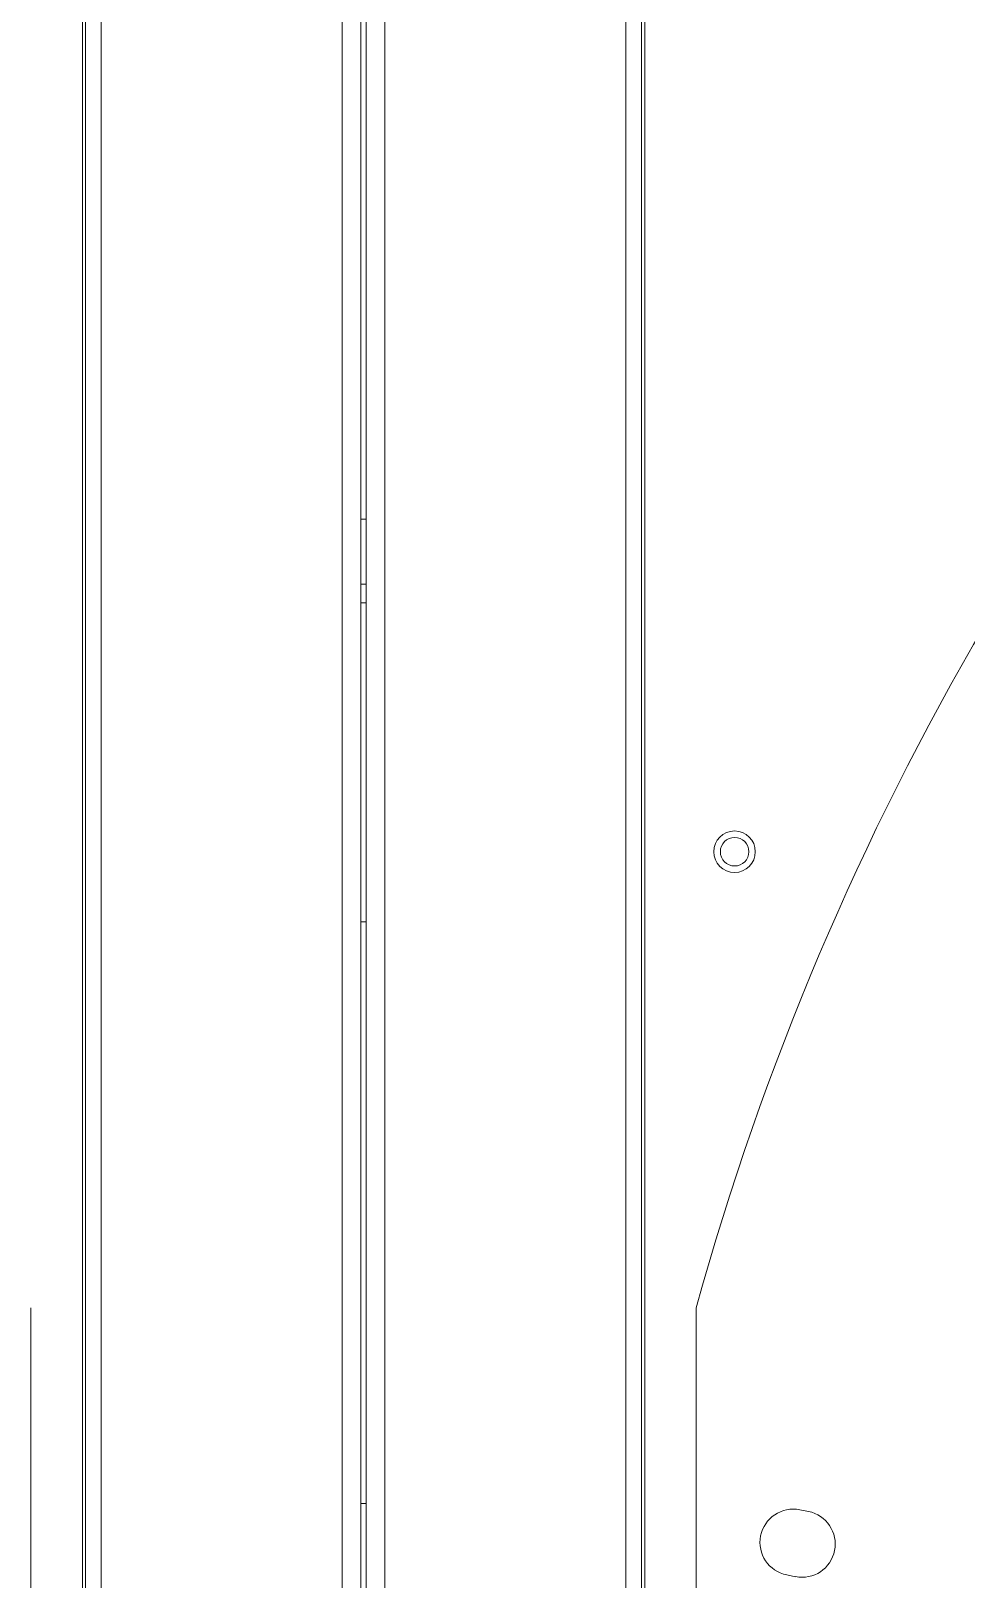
# Model space of a CAD drawing. Header units: millimetres. Extents: x 113490 to 142599, y -20467 to 115.
# Drawn here: x 130636.7 to 130816.7, y -10194.1 to -9895.9 of the extents above; entities that cross this region are included whole.
import ezdxf

# ---------------------------------------------------------------- set-up
doc = ezdxf.new("R2010")
doc.units = ezdxf.units.MM
doc.layers.add('DV3_0', color=7, linetype='Continuous')

msp = doc.modelspace()

# ---------------------------------------------------------------- linework, layer by layer
at = {"layer": 'DV3_0', "color": 7, "linetype": 'Continuous', "lineweight": 15}
for p, q in [((130700.24, -10374.49), (130700.24, -9742.49)), ((130700.24, -10374.49), (130700.24, -9742.49)), ((130701.24, -10374.49), (130701.24, -9742.49)), ((130647.24, -9857.26), (130647.24, -11851.51)), ((130650.24, -9857.26), (130650.24, -11851.51)), ((130751.24, -11847.85), (130751.24, -9857.26)), ((130754.24, -11847.85), (130754.24, -9857.26)), ((130700.24, -9989.98), (130701.24, -9989.98)), ((130700.24, -9989.98), (130701.24, -9989.98)), ((130701.24, -10002.48), (130700.24, -10002.48)), ((130701.24, -10002.48), (130700.24, -10002.48)), ((130701.24, -10067.48), (130700.24, -10067.48)), ((130701.24, -10067.48), (130700.24, -10067.48)), ((130636.74, -10436.16), (130636.74, -10141.82)), ((130764.74, -10141.82), (130764.74, -10436.16)), ((130700.24, -10179.48), (130701.24, -10179.48)), ((130786.35, -10181.04), (130784.68, -10180.71)), ((130782.19, -10193.26), (130783.85, -10193.6))]:
    msp.add_line(p, q, dxfattribs=at)
at = {"layer": 'DV3_0', "color": 7, "linetype": 'Continuous', "lineweight": 20}
for p, q in [((130696.64, -10374.49), (130696.64, -9745.49)), ((130696.64, -10374.49), (130696.64, -9745.49)), ((130704.84, -10374.49), (130704.84, -9745.49)), ((130646.64, -9845.59), (130646.64, -11865.47)), ((130754.84, -11862.07), (130754.84, -9845.59)), ((130701.24, -10006.08), (130700.24, -10006.08)), ((130701.24, -10006.08), (130700.24, -10006.08))]:
    msp.add_line(p, q, dxfattribs=at)
at = {"layer": 'DV3_0', "color": 7, "linetype": 'Continuous', "lineweight": 15}
for centre, radius in [((130772.13, -10053.99), 4), ((130772.15, -10053.99), 2.75)]:
    msp.add_circle(centre, radius, dxfattribs=at)
for centre, radius, start, end in [((131296.24, -10288.99), 551.5, 105.4775, 164.5225), ((130783.43, -10186.99), 6.4, 78.75, 258.75), ((130785.1, -10187.32), 6.4, 258.75, 78.75)]:
    msp.add_arc(centre, radius, start, end, dxfattribs=at)

doc.saveas('drawing.dxf')
